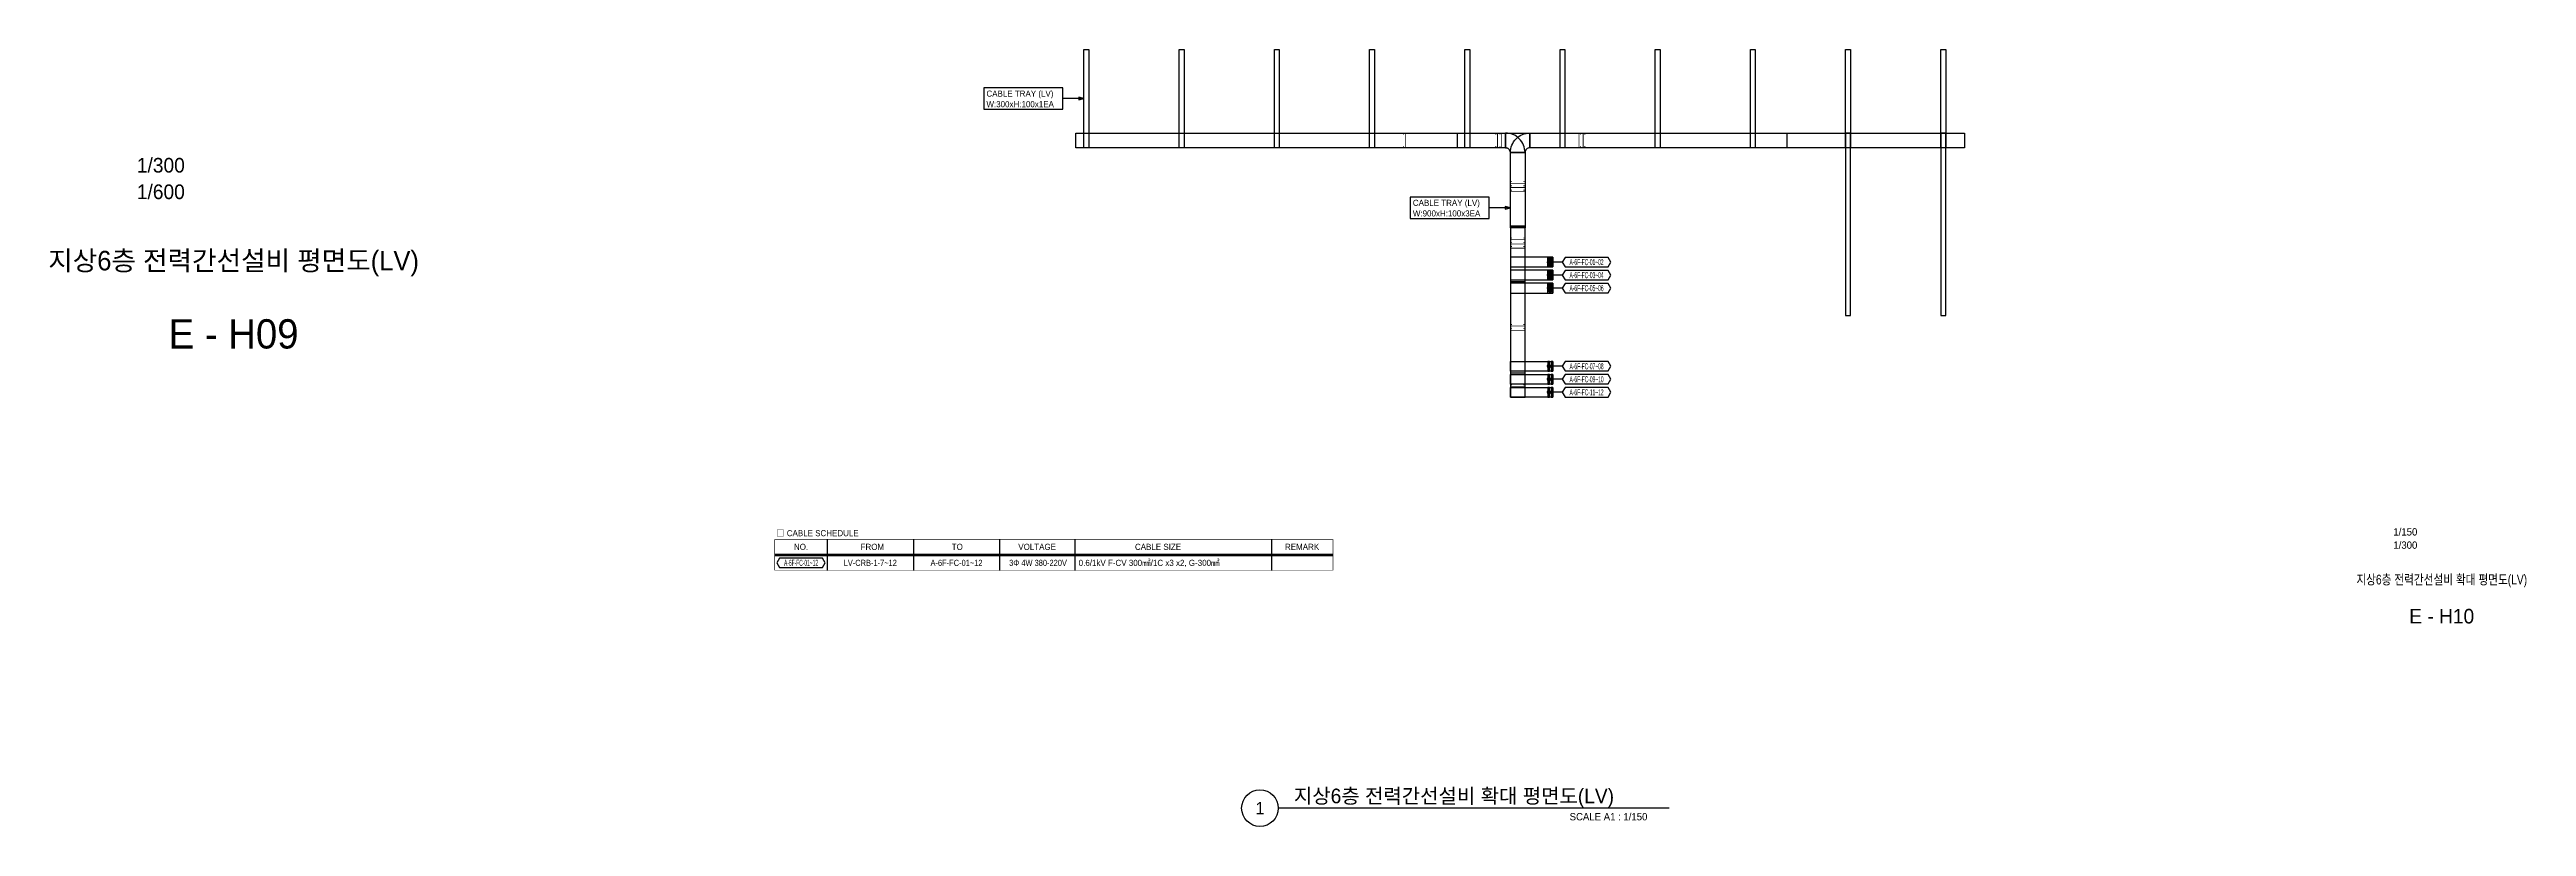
# Model space of a CAD drawing. Header units: millimetres. Extents: x 33932 to 374132, y 182625 to 847314.
# Drawn here: x 221941 to 374132, y 717225 to 764959 of the extents above; entities that cross this region are included whole.
import ezdxf
from ezdxf.enums import TextEntityAlignment as Align

# ---------------------------------------------------------------- set-up
doc = ezdxf.new("R2010")
doc.units = ezdxf.units.MM
doc.header["$LTSCALE"] = 150
for name, color, linetype in [('-----26 Electrical Cable Tray_HV_N', 30, 'Continuous'), ('-----26 Electrical Cable Tray_HV_발전기 B', 103, 'Continuous'), ('-----26 Electrical Cable Tray_LV_UT', 141, 'Continuous'), ('-----29 Cable Schedule', 1, 'Continuous'), ('-----29 Indicator', 1, 'Continuous'), ('-----29 주기', 1, 'Continuous'), ('-----30 Text', 2, 'Continuous'), ('-----41 Drawing Title', 2, 'Continuous'), ('-----42 Drawing Number', 2, 'Continuous'), ('-----43 Drawing Scale', 3, 'Continuous'), ('-----99 Cable Schedule', 2, 'Continuous')]:
    doc.layers.add(name, color=color, linetype=linetype)
doc.styles.add('ELEC', font='')
doc.styles.get('ELEC').set_extended_font_data('Dotum')

# ---------------------------------------------------------------- blocks, each defined once
blk = doc.blocks.new('A$C9a0ab699')
h = blk.add_hatch(color=0)
edge = h.paths.add_edge_path()
edge.add_arc((64, 64), 64, 720, 1080, ccw=False)
at = {"color": 0}
blk.add_circle((64, 64), 64, dxfattribs=at)

msp = doc.modelspace()

# ---------------------------------------------------------------- linework, layer by layer
at = {"layer": '-----26 Electrical Cable Tray_HV_N', "color": 1, "elevation": 0}
for points in [[(279348, 762602), (279348, 761287), (284195, 761287), (284195, 762602)], [(305549, 755891), (305549, 754576), (310395, 754576), (310395, 755891)]]:
    msp.add_lwpolyline(points, close=True, dxfattribs=at)
for points in [[(285500, 761945), (285180, 762025), (285180, 761865), (285500, 761945), (284195, 761945)], [(311700, 755233), (311380, 755313), (311380, 755153), (311700, 755233), (310395, 755233)]]:
    msp.add_lwpolyline(points, dxfattribs=at)
at = {"layer": '-----26 Electrical Cable Tray_LV_UT', "elevation": 0}
for points in [[(285500, 764959), (285800, 764959), (285800, 758930), (285500, 758930)], [(291350, 764959), (291650, 764959), (291650, 758930), (291350, 758930)], [(297200, 764959), (297500, 764959), (297500, 758930), (297200, 758930)], [(303050, 764959), (303350, 764959), (303350, 758930), (303050, 758930)], [(308900, 764959), (309200, 764959), (309200, 758930), (308900, 758930)], [(314750, 764959), (315050, 764959), (315050, 758930), (314750, 758930)], [(320600, 764959), (320900, 764959), (320900, 758930), (320600, 758930)], [(326450, 764959), (326750, 764959), (326750, 758930), (326450, 758930)], [(332300, 764959), (332600, 764959), (332600, 758930), (332300, 758930)], [(338150, 764959), (338450, 764959), (338450, 758930), (338150, 758930)], [(311400, 759830), (311400, 758930), (284994, 758930), (284994, 759830)], [(311400, 759830), (311400, 758930), (308450, 758930), (308450, 759830)], [(328683, 759830), (328683, 758930), (312900, 758930), (312900, 759830)], [(339597, 759830), (339597, 758930), (312900, 758930), (312900, 759830)], [(332300, 748612), (332600, 748612), (332600, 759830), (332300, 759830)], [(338150, 748612), (338450, 748612), (338450, 759830), (338150, 759830)], [(311700, 758630), (312600, 758630), (312600, 754100), (311700, 754100)], [(311700, 758630), (312600, 758630), (312600, 754100), (311700, 754100)], [(311700, 758630), (312600, 758630), (312600, 754100), (311700, 754100)], [(311700, 754100), (312600, 754100), (312600, 754000), (311700, 754000)], [(312600, 754000), (311700, 754000), (311700, 743600), (312600, 743600)], [(312600, 754000), (311700, 754000), (311700, 745100), (312600, 745100)], [(312600, 754000), (311700, 754000), (311700, 750700), (312600, 750700)], [(311700, 752200), (311700, 751600), (314300, 751600), (314300, 752200)], [(314100, 752200), (314100, 751600), (314000, 751600), (314000, 752200)], [(314300, 752200), (314300, 751600), (314200, 751600), (314200, 752200)], [(311700, 751400), (311700, 750800), (314300, 750800), (314300, 751400)], [(311700, 750600), (311700, 750000), (314300, 750000), (314300, 750600)], [(314100, 751400), (314100, 750800), (314000, 750800), (314000, 751400)], [(314100, 750600), (314100, 750000), (314000, 750000), (314000, 750600)], [(314300, 751400), (314300, 750800), (314200, 750800), (314200, 751400)], [(314300, 750600), (314300, 750000), (314200, 750000), (314200, 750600)], [(311700, 745200), (311700, 745800), (314300, 745800), (314300, 745200)], [(314100, 745200), (314100, 745800), (314000, 745800), (314000, 745200)], [(314300, 745200), (314300, 745800), (314200, 745800), (314200, 745200)], [(311700, 744400), (311700, 745000), (314300, 745000), (314300, 744400)], [(314100, 744400), (314100, 745000), (314000, 745000), (314000, 744400)], [(314300, 744400), (314300, 745000), (314200, 745000), (314200, 744400)], [(311700, 743600), (311700, 744200), (314300, 744200), (314300, 743600)], [(314100, 743600), (314100, 744200), (314000, 744200), (314000, 743600)], [(314300, 743600), (314300, 744200), (314200, 744200), (314200, 743600)]]:
    msp.add_lwpolyline(points, close=True, dxfattribs=at)
at = {"layer": '-----26 Electrical Cable Tray_LV_UT', "ltscale": 7.5, "const_width": 50, "elevation": 0}
for points in [[(305145, 759730), (305145, 759830), (305245, 759830), (305245, 758930), (305145, 758930), (305145, 759030)], [(310808, 759730), (310808, 759830), (310908, 759830), (310908, 758930), (310808, 758930), (310808, 759030)], [(311067, 759730), (311067, 759830), (311167, 759830), (311167, 758930), (311067, 758930), (311067, 759030)], [(316015, 759730), (316015, 759830), (315915, 759830), (315915, 758930), (316015, 758930), (316015, 759030)], [(316275, 759730), (316275, 759830), (316175, 759830), (316175, 758930), (316275, 758930), (316275, 759030)], [(312500, 756842), (312600, 756842), (312600, 756742), (311700, 756742), (311700, 756842), (311800, 756842)], [(312500, 756582), (312600, 756582), (312600, 756482), (311700, 756482), (311700, 756582), (311800, 756582)], [(312500, 756322), (312600, 756322), (312600, 756222), (311700, 756222), (311700, 756322), (311800, 756322)], [(312500, 753115), (312600, 753115), (312600, 753015), (311700, 753016), (311700, 753116), (311800, 753116)], [(312500, 752856), (312600, 752856), (312600, 752756), (311700, 752756), (311700, 752856), (311800, 752856)], [(312500, 748068), (312600, 748068), (312600, 747968), (311700, 747968), (311700, 748068), (311800, 748068)], [(312500, 747809), (312600, 747809), (312600, 747709), (311700, 747709), (311700, 747809), (311800, 747809)], [(312500, 744351), (312600, 744351), (312600, 744251), (311700, 744251), (311700, 744351), (311800, 744351)]]:
    msp.add_lwpolyline(points, dxfattribs=at)
at = {"layer": '-----26 Electrical Cable Tray_LV_UT', "elevation": 0}
for points in [[(311400, 758930), (311400, 759830), (311400, 759830), (312900, 759830), (312900, 758930, 0.4142136), (312600, 758630), (311700, 758630), (311700, 758630, 0.4142136)], [(311400, 758930), (311400, 758930, -0.4142136), (311700, 758630), (311700, 758630), (312600, 758630, 0.4142136), (311400, 759830)], [(312900, 758930), (312900, 758930, 0.4142136), (312600, 758630), (312600, 758630), (311700, 758630, -0.4142136), (312900, 759830)]]:
    msp.add_lwpolyline(points, format="xyb", close=True, dxfattribs=at)
at = {"layer": '-----26 Electrical Cable Tray_LV_UT', "ltscale": 7.5, "const_width": 50}
msp.add_lwpolyline([(312500, 753375), (312600, 753375), (312600, 753275), (311700, 753275), (311700, 753375), (311800, 753375)], dxfattribs=at)
at = {"layer": '-----26 Electrical Cable Tray_LV_UT', "elevation": 0}
for points in [[(311700, 754000), (312600, 754100)], [(312600, 754000), (311700, 754100)], [(314000, 752200), (314100, 751600)], [(314000, 751600), (314100, 752200)], [(314200, 752200), (314300, 751600)], [(314200, 751600), (314300, 752200)], [(314000, 751400), (314100, 750800)], [(314000, 750800), (314100, 751400)], [(314000, 750600), (314100, 750000)], [(314000, 750000), (314100, 750600)], [(314200, 751400), (314300, 750800)], [(314200, 750800), (314300, 751400)], [(314200, 750600), (314300, 750000)], [(314200, 750000), (314300, 750600)], [(314000, 745200), (314100, 745800)], [(314000, 745800), (314100, 745200)], [(314200, 745200), (314300, 745800)], [(314200, 745800), (314300, 745200)], [(314000, 744400), (314100, 745000)], [(314000, 745000), (314100, 744400)], [(314200, 744400), (314300, 745000)], [(314200, 745000), (314300, 744400)], [(314000, 743600), (314100, 744200)], [(314000, 744200), (314100, 743600)], [(314200, 743600), (314300, 744200)], [(314200, 744200), (314300, 743600)]]:
    msp.add_lwpolyline(points, dxfattribs=at)
at = {"layer": '-----29 Cable Schedule', "color": 3}
msp.add_lwpolyline([(266517, 734855), (300778, 734855), (300778, 732971), (266517, 732971)], close=True, dxfattribs=at)
at = {"layer": '-----29 주기', "elevation": 0}
for points in [[(315057, 752189), (314890, 751900), (315057, 751611), (317703, 751611), (317869, 751900), (317703, 752189)], [(315057, 751389), (314890, 751100), (315057, 750811), (317703, 750811), (317869, 751100), (317703, 751389)], [(315057, 750589), (314890, 750300), (315057, 750011), (317703, 750011), (317869, 750300), (317703, 750589)], [(315057, 745789), (314890, 745500), (315057, 745211), (317703, 745211), (317869, 745500), (317703, 745789)], [(315057, 744989), (314890, 744700), (315057, 744411), (317703, 744411), (317869, 744700), (317703, 744989)], [(315057, 744189), (314890, 743900), (315057, 743611), (317703, 743611), (317869, 743900), (317703, 744189)]]:
    msp.add_lwpolyline(points, close=True, dxfattribs=at)
at = {"layer": '-----41 Drawing Title', "color": 7}
msp.add_line((321461, 718350), (297439, 718350), dxfattribs=at)
msp.add_circle((296314, 718350), 1125, dxfattribs=at)
at = {"layer": '-----99 Cable Schedule', "color": 1}
for p, q in [((314890, 751900), (314050, 751900)), ((314890, 751100), (314050, 751100)), ((314890, 750300), (314050, 750300)), ((314890, 745500), (314050, 745500)), ((314890, 744700), (314050, 744700)), ((314890, 743900), (314050, 743900))]:
    msp.add_line(p, q, dxfattribs=at)

# ---------------------------------------------------------------- block references
at = {"layer": '-----99 Cable Schedule', "color": 1, "xscale": -1.5, "yscale": 1.5, "zscale": 1.5}
for p, rotation in [((314146, 751996), 90), ((314346, 751996), 90), ((314146, 751196), 90), ((314146, 750396), 90), ((314346, 751196), 90), ((314346, 750396), 90), ((313954, 745404), 270), ((313954, 744604), 270), ((314154, 745404), 270), ((314154, 744604), 270), ((313954, 743804), 270), ((314154, 743804), 270)]:
    msp.add_blockref('A$C9a0ab699', p, dxfattribs=dict(at, rotation=rotation))

# ---------------------------------------------------------------- texts
at = {"layer": '-----26 Electrical Cable Tray_LV_UT', "style": 'ELEC'}
for s, p in [('W:300xH:100x1EA', (279508, 761602)), ('CABLE TRAY (LV)', (279508, 762252)), ('W:900xH:100x3EA', (305709, 754891)), ('CABLE TRAY (LV)', (305709, 755541))]:
    msp.add_text(s, height=375, dxfattribs=at).set_placement(p, align=Align.MIDDLE_LEFT)
at = {"layer": '-----30 Text', "linetype": 'Continuous', "style": 'ELEC', "width": 0.5}
for s, p in [('A-6F-FC-01~02', (316380, 751900, 0)), ('A-6F-FC-03~04', (316380, 751100, 0)), ('A-6F-FC-05~06', (316380, 750300, 0)), ('A-6F-FC-07~08', (316380, 745500, 0)), ('A-6F-FC-09~10', (316380, 744700, 0)), ('A-6F-FC-11~12', (316380, 743900, 0))]:
    msp.add_text(s, height=375, dxfattribs=at).set_placement(p, align=Align.MIDDLE)
at = {"layer": '-----41 Drawing Title', "style": 'ELEC'}
msp.add_text('지상6층 전력간선설비 평면도(LV)', height=1200, dxfattribs=at).set_placement((233250, 751990), align=Align.MIDDLE_CENTER)
at = {"layer": '-----41 Drawing Title', "style": 'ELEC', "width": 0.8}
msp.add_text('지상6층 전력간선설비 확대 평면도(LV)', height=600, dxfattribs=at).set_placement((368925, 732395), align=Align.MIDDLE_CENTER)
at = {"layer": '-----41 Drawing Title', "color": 7, "style": 'ELEC'}
msp.add_text('1', height=750, dxfattribs=at).set_placement((296314, 718350), align=Align.MIDDLE)
at = {"layer": '-----41 Drawing Title', "color": 2, "style": 'ELEC'}
msp.add_text('지상6층 전력간선설비 확대 평면도(LV)', height=900, dxfattribs=at).set_placement((298398, 718650))
at = {"layer": '-----41 Drawing Title', "style": 'ELEC'}
msp.add_text('SCALE A1 : 1/150', height=450, dxfattribs=at).set_placement((320119, 717600), align=Align.RIGHT)
at = {"layer": '-----42 Drawing Number', "style": 'ELEC'}
for s, height, p in [('E - H09', 1800, (233250, 747490)), ('E - H10', 900, (368925, 730145))]:
    msp.add_text(s, height=height, dxfattribs=at).set_placement(p, align=Align.MIDDLE_CENTER)
at = {"layer": '-----43 Drawing Scale', "style": 'ELEC'}
for s, height, p in [('1/300', 900, (228779, 757850)), ('1/600', 900, (228779, 756220)), ('1/150', 450, (366690, 735325)), ('1/300', 450, (366690, 734510))]:
    msp.add_text(s, height=height, dxfattribs=at).set_placement(p, align=Align.MIDDLE_CENTER)

# ---------------------------------------------------------------- next in the draw order: wipeouts: each hides what was drawn before it
at = {"color": 3}
msp.add_wipeout([(266517, 734855), (300778, 734855), (300778, 732971), (266517, 732971)], dxfattribs=at).dxf.layer = '-----26 Electrical Cable Tray_HV_발전기 B'

# ---------------------------------------------------------------- next in the draw order: linework, layer by layer
at = {"layer": '-----29 Cable Schedule', "color": 3}
for p, q in [((266517, 733955), (300778, 733955)), ((266517, 733871), (300778, 733871))]:
    msp.add_line(p, q, dxfattribs=at)
at = {"layer": '-----29 Cable Schedule'}
for p, q in [((269720, 734855), (269720, 733871)), ((275019, 734855), (275019, 733871)), ((280318, 734855), (280318, 733871)), ((284931, 734855), (284931, 733871)), ((297028, 734855), (297028, 733871))]:
    msp.add_line(p, q, dxfattribs=at)
at = {"layer": '-----29 Cable Schedule', "color": 1}
for p, q in [((269720, 733871), (269720, 732971)), ((275019, 733871), (275019, 732971)), ((280318, 733871), (280318, 732971)), ((284931, 733871), (284931, 732971)), ((297028, 733871), (297028, 732971))]:
    msp.add_line(p, q, dxfattribs=at)
at = {"layer": '-----29 주기', "elevation": 0}
msp.add_lwpolyline([(266795, 733710), (266629, 733421), (266795, 733133), (269441, 733133), (269608, 733421), (269441, 733710)], close=True, dxfattribs=at)

# ---------------------------------------------------------------- next in the draw order: texts
at = {"layer": '-----29 Indicator', "color": 2, "linetype": 'Continuous', "style": 'ELEC'}
msp.add_text('□ CABLE SCHEDULE', height=375, dxfattribs=at).set_placement((266579, 735245), align=Align.MIDDLE_LEFT)
at = {"layer": '-----30 Text', "linetype": 'Continuous', "style": 'ELEC', "width": 0.5}
msp.add_text('A-6F-FC-01~12', height=375, dxfattribs=at).set_placement((268118, 733421), align=Align.MIDDLE)
at = {"layer": '-----30 Text', "style": 'ELEC'}
msp.add_text('NO.', height=375, dxfattribs=at).set_placement((268118, 734405), align=Align.MIDDLE)
at = {"layer": '-----30 Text', "style": 'ELEC', "width": 0.8}
for s, p in [('LV-CRB-1-7~12', (272370, 733421)), ('A-6F-FC-01~12', (277669, 733421)), ('3Φ 4W 380-220V', (282678, 733421))]:
    msp.add_text(s, height=375, dxfattribs=at).set_placement(p, align=Align.MIDDLE_CENTER)
at = {"layer": '-----30 Text', "style": 'ELEC'}
for s, p in [('FROM', (272498, 734405)), ('TO', (277716, 734405)), ('VOLTAGE', (282623, 734405)), ('CABLE SIZE', (290051, 734405)), ('REMARK', (298903, 734405))]:
    msp.add_text(s, height=375, dxfattribs=at).set_placement(p, align=Align.MIDDLE_CENTER)
msp.add_text('0.6/1kV F-CV 300㎟/1C x3 x2, G-300㎟', height=375, dxfattribs=at).set_placement((285176, 733421), align=Align.MIDDLE_LEFT)

doc.saveas('drawing.dxf')
